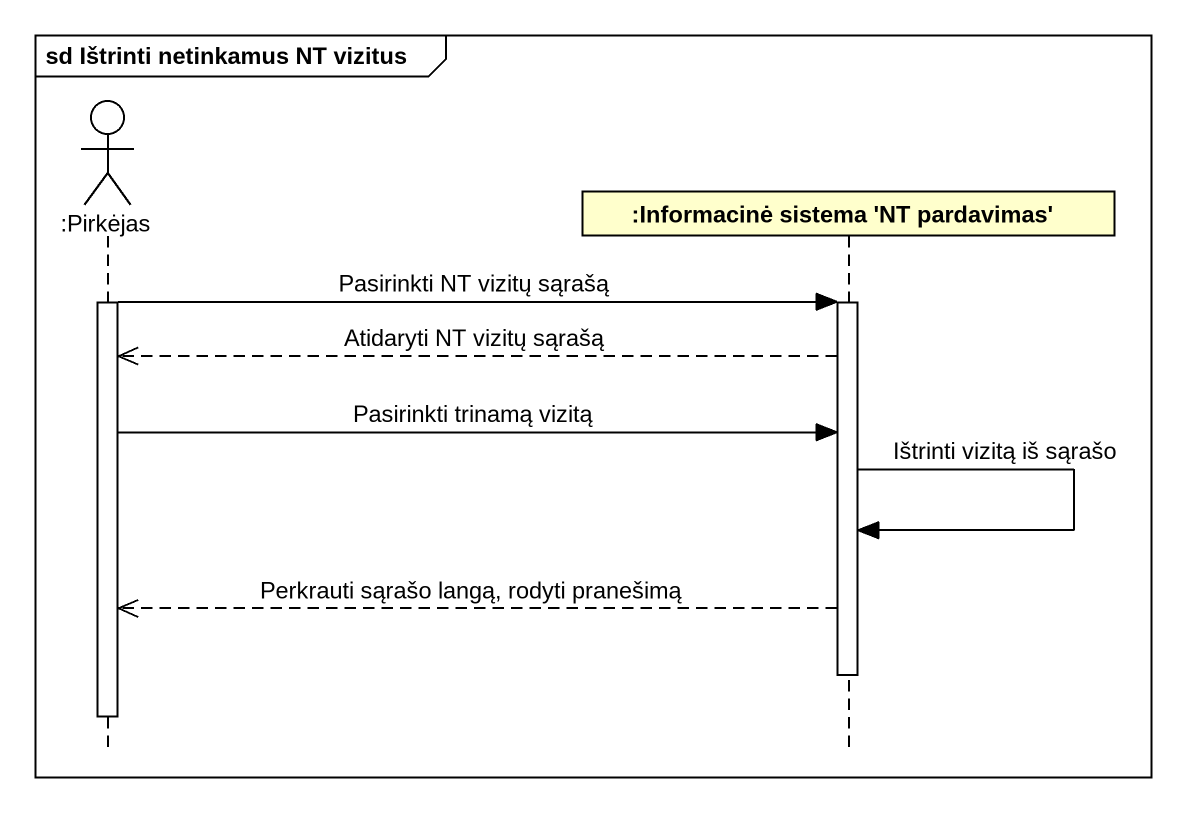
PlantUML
@startuml
mainframe sd Ištrinti netinkamus NT vizitus
hide footbox
actor ":Pirkėjas" as Pirkėjas
participant ":Informacinė sistema 'NT pardavimas'" as Informacinė_sistema_NT

activate Pirkėjas
Pirkėjas -> Informacinė_sistema_NT : Pasirinkti NT vizitų sąrašą
activate Informacinė_sistema_NT
Informacinė_sistema_NT -->> Pirkėjas : Atidaryti NT vizitų sąrašą
Pirkėjas -> Informacinė_sistema_NT : Pasirinkti trinamą vizitą
Informacinė_sistema_NT -> Informacinė_sistema_NT : Ištrinti vizitą iš sąrašo
Informacinė_sistema_NT -->> Pirkėjas : Perkrauti sąrašo langą, rodyti pranešimą
deactivate Informacinė_sistema_NT
deactivate Pirkėjas
@enduml
